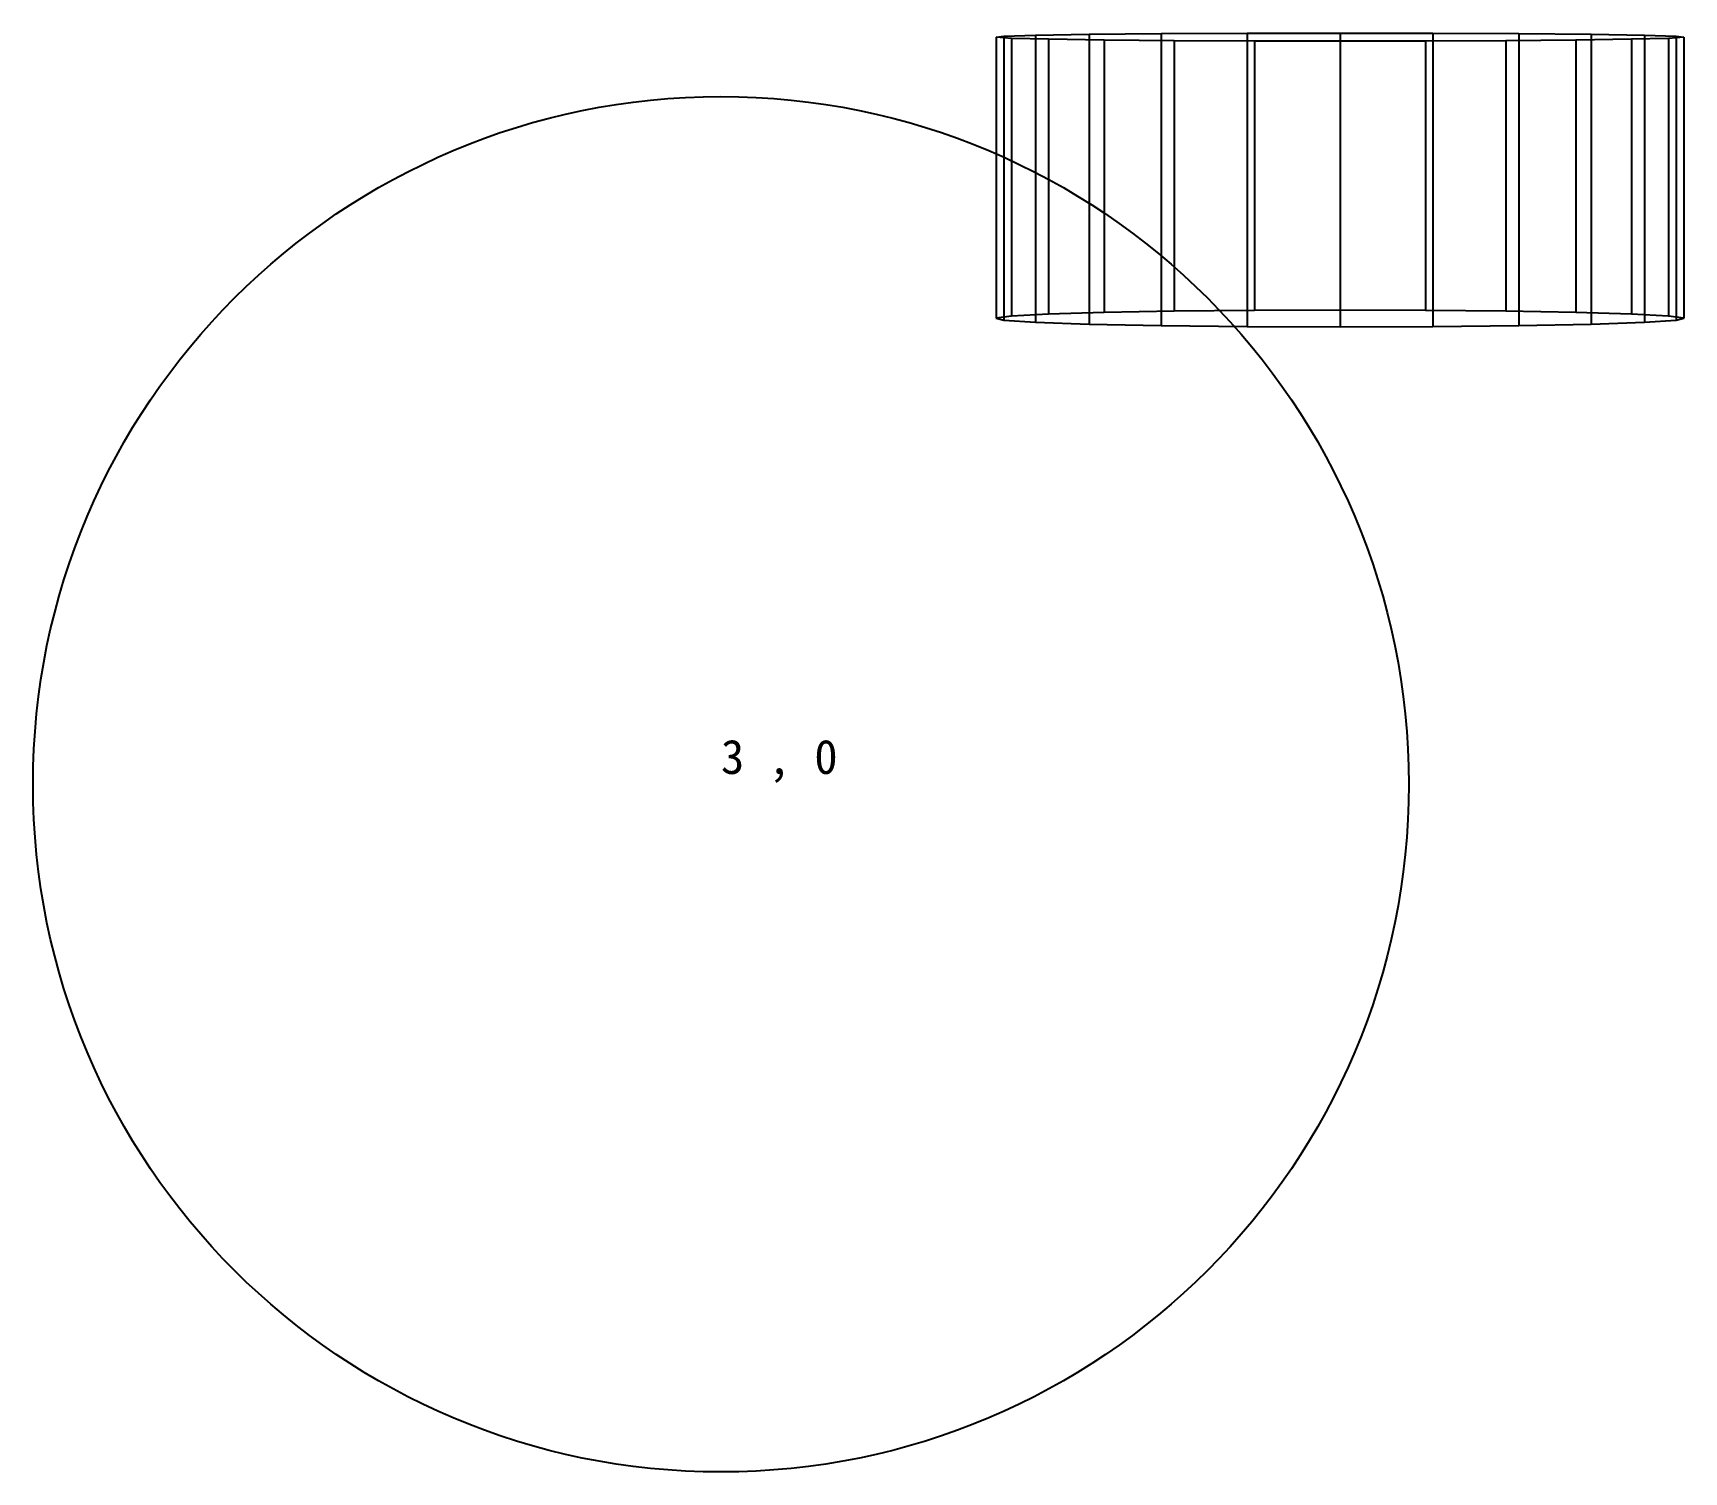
# Model space of a CAD drawing. Units: millimetres at full size, sheet at 1:100. Extents: x -6980 to 1837, y -7163 to 523.
import ezdxf
from ezdxf.enums import TextEntityAlignment as Align

# ---------------------------------------------------------------- set-up
doc = ezdxf.new("R2010")
doc.units = ezdxf.units.MM
doc.header["$LTSCALE"] = 100
doc.layers.add('0-0', color=7, linetype='Continuous')
doc.styles.add('ＭＳ ゴシック', font='')
doc.styles.get('ＭＳ ゴシック').set_extended_font_data('MS Gothic')

msp = doc.modelspace()

# ---------------------------------------------------------------- linework, layer by layer
at = {"layer": '0-0'}
for p, q in [((-1836.7, 500), (-1794.5, 505.7)), ((-1754.3, 494.4), (-1836.7, 500)), ((-1836.7, 500), (-1836.7, -1000)), ((-1794.5, 505.7), (-1626.2, 511.2)), ((-1794.5, 505.7), (-1794.5, -1011.4)), ((-1556.6, 489.3), (-1754.3, 494.4)), ((-1754.3, 494.4), (-1754.3, -988.8)), ((-1626.2, 511.2), (-1340.2, 516)), ((-1626.2, 511.2), (-1626.2, -1022.4)), ((-1259.8, 485), (-1556.6, 489.3)), ((-1556.6, 489.3), (-1556.6, -978.6)), ((-1340.2, 516), (-954.5, 519.7)), ((-1340.2, 516), (-1340.2, -1031.9)), ((-884.9, 481.8), (-1259.8, 485)), ((-1259.8, 485), (-1259.8, -970)), ((-954.5, 519.7), (-496.3, 522.1)), ((-954.5, 519.7), (-954.5, -1039.4)), ((-456.1, 479.7), (-884.9, 481.8)), ((-884.9, 481.8), (-884.9, -963.5)), ((-496.3, 522.1), (0, 522.9)), ((-496.3, 522.1), (-496.3, -1044.1)), ((0, 479.1), (-456.1, 479.7)), ((-456.1, 479.7), (-456.1, -959.5)), ((0, 522.9), (0, -1045.7)), ((0, 522.9), (496.3, 522.1)), ((456.1, 479.7), (0, 479.1)), ((0, 479.1), (0, -958.1)), ((884.9, 481.8), (456.1, 479.7)), ((456.1, 479.7), (456.1, -959.5)), ((496.3, 522.1), (496.3, -1044.1)), ((496.3, 522.1), (954.5, 519.7)), ((1259.8, 485), (884.9, 481.8)), ((884.9, 481.8), (884.9, -963.5)), ((954.5, 519.7), (954.5, -1039.4)), ((954.5, 519.7), (1340.2, 516)), ((1556.6, 489.3), (1259.8, 485)), ((1259.8, 485), (1259.8, -970)), ((1340.2, 516), (1340.2, -1031.9)), ((1340.2, 516), (1626.2, 511.2)), ((1754.3, 494.4), (1556.6, 489.3)), ((1556.6, 489.3), (1556.6, -978.6)), ((1626.2, 511.2), (1626.2, -1022.4)), ((1626.2, 511.2), (1794.5, 505.7)), ((1836.7, 500), (1754.3, 494.4)), ((1754.3, 494.4), (1754.3, -988.8)), ((1794.5, 505.7), (1794.5, -1011.4)), ((1794.5, 505.7), (1836.7, 500)), ((1836.7, 500), (1836.7, -1000)), ((-884.9, -963.5), (-1259.8, -970)), ((-456.1, -959.5), (-884.9, -963.5)), ((0, -958.1), (-456.1, -959.5)), ((456.1, -959.5), (0, -958.1)), ((884.9, -963.5), (456.1, -959.5)), ((1259.8, -970), (884.9, -963.5)), ((-1754.3, -988.8), (-1836.7, -1000)), ((-1836.7, -1000), (-1794.5, -1011.4)), ((-1794.5, -1011.4), (-1626.2, -1022.4)), ((-1556.6, -978.6), (-1754.3, -988.8)), ((-1626.2, -1022.4), (-1340.2, -1031.9)), ((-1259.8, -970), (-1556.6, -978.6)), ((-1340.2, -1031.9), (-954.5, -1039.4)), ((-954.5, -1039.4), (-496.3, -1044.1)), ((-496.3, -1044.1), (0, -1045.7)), ((0, -1045.7), (496.3, -1044.1)), ((496.3, -1044.1), (954.5, -1039.4)), ((954.5, -1039.4), (1340.2, -1031.9)), ((1556.6, -978.6), (1259.8, -970)), ((1340.2, -1031.9), (1626.2, -1022.4)), ((1754.3, -988.8), (1556.6, -978.6)), ((1626.2, -1022.4), (1794.5, -1011.4)), ((1836.7, -1000), (1754.3, -988.8)), ((1794.5, -1011.4), (1836.7, -1000))]:
    msp.add_line(p, q, dxfattribs=at)
msp.add_circle((-3306.1, -3489.8), 3673.5, dxfattribs=at)

# ---------------------------------------------------------------- texts
at = {"layer": '0-0', "color": 6, "style": 'ＭＳ ゴシック'}
msp.add_text('3 , 0', height=183.3, dxfattribs=at).set_placement((-3306.1, -3489.8), align=Align.BOTTOM_LEFT)

doc.saveas('drawing.dxf')
